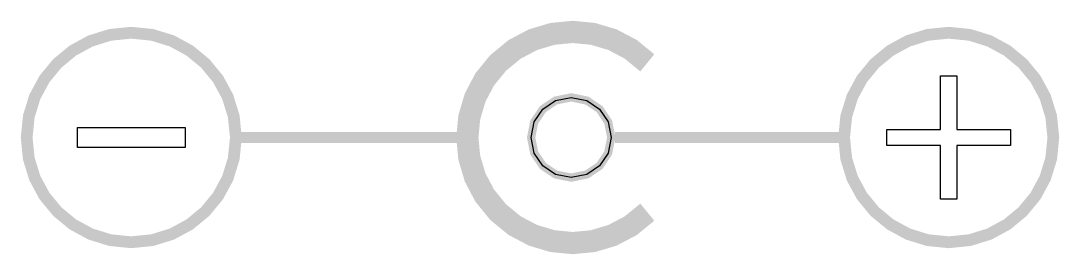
# Model space of a CAD drawing. Extents: x 0.03 to 7.77, y 0.03 to 1.77.
import ezdxf

# ---------------------------------------------------------------- set-up
doc = ezdxf.new("R2010")
doc.units = 0
doc.layers.get('0').update_dxf_attribs({"linetype": 'CONTINUOUS'})

msp = doc.modelspace()

# ---------------------------------------------------------------- linework, layer by layer
at = {"color": 0}
for points, const_width in [([(1.6351, 0.900065), (1.61925, 0.74311), (1.57383, 0.596897), (1.50201, 0.464572), (1.4069, 0.349283), (1.29161, 0.254178), (1.15929, 0.182346), (1.01302, 0.136936), (0.856065, 0.121094), (0.699056, 0.136936), (0.552843, 0.182346), (0.420518, 0.254178), (0.305231, 0.349283), (0.210124, 0.464572), (0.138292, 0.596897), (0.092882, 0.74311), (0.077094, 0.900065), (0.092882, 1.05707), (0.138292, 1.20329), (0.210124, 1.33561), (0.305231, 1.4509), (0.420518, 1.546), (0.552843, 1.61783), (0.699056, 1.66325), (0.856065, 1.67904), (1.01302, 1.66325), (1.15929, 1.61783), (1.29161, 1.546), (1.4069, 1.4509), (1.50201, 1.33561), (1.57383, 1.20329), (1.61925, 1.05707), (1.6351, 0.900065)], 0.087565), ([(7.72282, 0.900065), (7.70697, 0.74311), (7.66157, 0.596897), (7.58974, 0.464572), (7.49462, 0.349283), (7.37933, 0.254178), (7.24701, 0.182346), (7.10075, 0.136936), (6.94379, 0.121094), (6.78678, 0.136936), (6.64057, 0.182346), (6.50825, 0.254178), (6.39296, 0.349283), (6.29785, 0.464572), (6.22601, 0.596897), (6.18061, 0.74311), (6.16482, 0.900065), (6.18061, 1.05707), (6.22601, 1.20329), (6.29785, 1.33561), (6.39296, 1.4509), (6.50825, 1.546), (6.64057, 1.61783), (6.78678, 1.66325), (6.94379, 1.67904), (7.10075, 1.66325), (7.24701, 1.61783), (7.37933, 1.546), (7.49462, 1.4509), (7.58974, 1.33561), (7.66157, 1.20329), (7.70697, 1.05707), (7.72282, 0.900065)], 0.087565), ([(4.43078, 0.900065), (4.40728, 0.783963), (4.34337, 0.689128), (4.24854, 0.625163), (4.13238, 0.601671), (4.01617, 0.625163), (3.92133, 0.689128), (3.85736, 0.783963), (3.83393, 0.900065), (3.85736, 1.01628), (3.92133, 1.11111), (4.01617, 1.17508), (4.13238, 1.19851), (4.24854, 1.17508), (4.34337, 1.11111), (4.40728, 1.01628), (4.43078, 0.900065)], 0.061361)]:
    msp.add_lwpolyline(points, close=True, dxfattribs=dict(at, const_width=const_width))
for points, const_width in [([(4.699, 0.344997), (4.57585, 0.244413), (4.43929, 0.172581), (4.29383, 0.129449), (4.14388, 0.115072), (3.99392, 0.129449), (3.84847, 0.172581), (3.71192, 0.244413), (3.58882, 0.344997), (3.48822, 0.468153), (3.41635, 0.60471), (3.37326, 0.750163), (3.35889, 0.900119), (3.37326, 1.05008), (3.41635, 1.19553), (3.48822, 1.33209), (3.58882, 1.45518), (3.71192, 1.55578), (3.84847, 1.62765), (3.99392, 1.67074), (4.14388, 1.68511), (4.29383, 1.67074), (4.43929, 1.62765), (4.57585, 1.55578), (4.699, 1.45518)], 0.164551), ([(1.66515, 0.900065), (3.33469, 0.900065)], 0.082276), ([(4.45969, 0.900065), (6.12924, 0.900065)], 0.082276)]:
    msp.add_lwpolyline(points, dxfattribs=dict(at, const_width=const_width))
for points in [[(7.40419, 0.841417), (7.00467, 0.841417), (7.00467, 0.441949), (6.88297, 0.441949), (6.88297, 0.841417), (6.48346, 0.841417), (6.48346, 0.958712), (6.88297, 0.958712), (6.88297, 1.35824), (7.00467, 1.35824), (7.00467, 0.958712), (7.40419, 0.958712), (7.40419, 0.841417)], [(4.43078, 0.900065), (4.40728, 0.783963), (4.34337, 0.689128), (4.24854, 0.625163), (4.13238, 0.601671), (4.01617, 0.625163), (3.92133, 0.689128), (3.85736, 0.783963), (3.83393, 0.900065), (3.85736, 1.01628), (3.92133, 1.11111), (4.01617, 1.17508), (4.13238, 1.19851), (4.24854, 1.17508), (4.34337, 1.11111), (4.40728, 1.01628), (4.43078, 0.900065)], [(0.454428, 0.975097), (1.25776, 0.975097), (1.25776, 0.825086), (0.454428, 0.825086), (0.454428, 0.975097)]]:
    msp.add_lwpolyline(points, close=True, dxfattribs=at)

doc.saveas('drawing.dxf')
